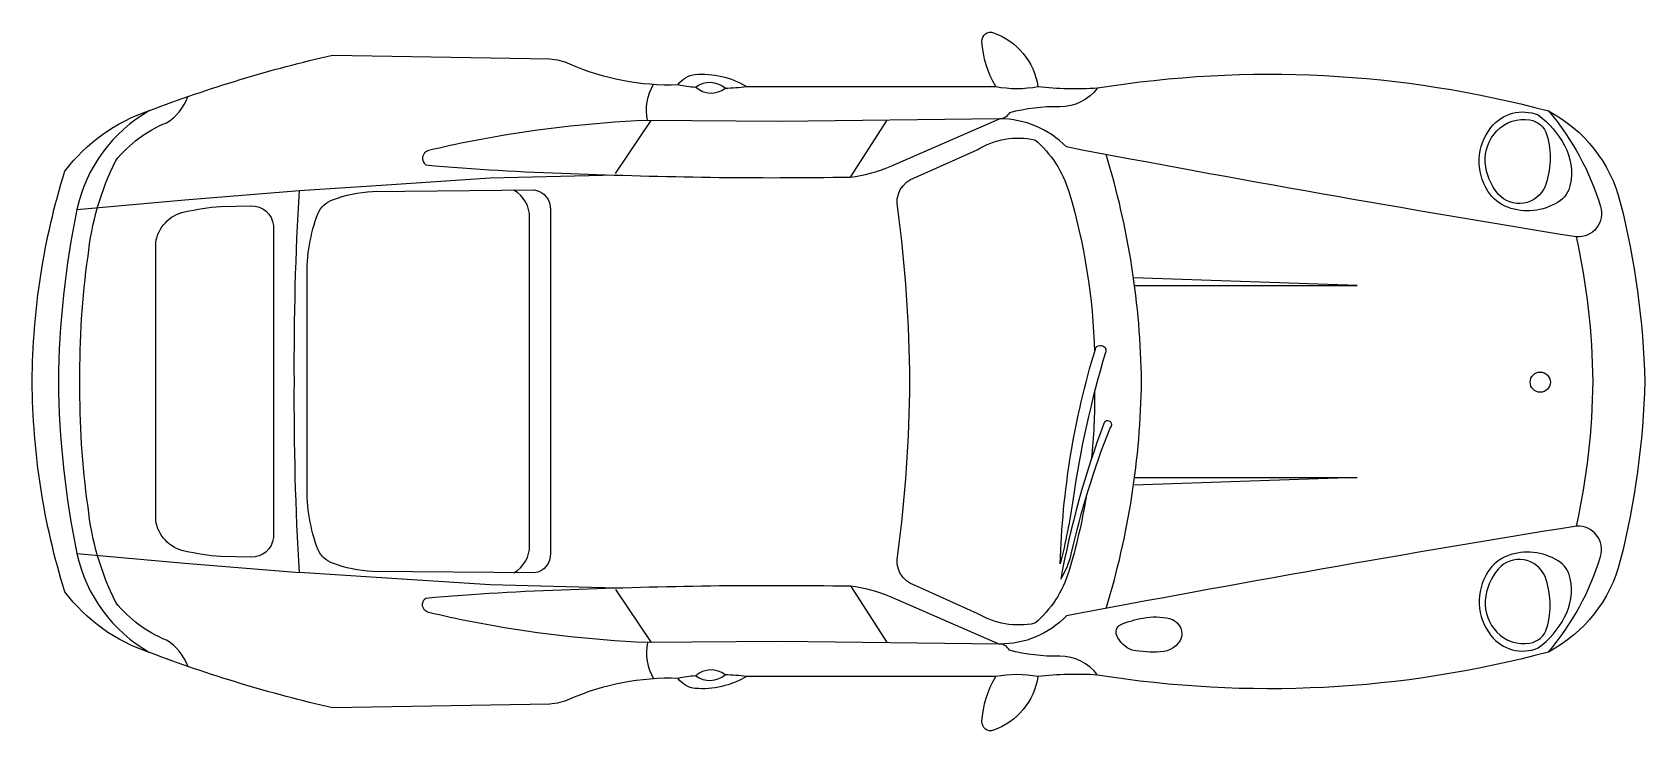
# Model space of a CAD drawing. Header units: millimetres. Extents: x -3289.74 to -3285.49, y 1871.79 to 1873.63.
import ezdxf

# ---------------------------------------------------------------- set-up
doc = ezdxf.new("R2010")
doc.units = ezdxf.units.MM
doc.header["$LTSCALE"] = 10
doc.layers.add('Veículos', color=2, linetype='Continuous')

msp = doc.modelspace()

# ---------------------------------------------------------------- linework, layer by layer
at = {"layer": 'Veículos'}
for points in [[(-3289.7379, 1872.7081, -0.073985), (-3289.6521, 1873.2619, -0.153936), (-3289.4291, 1873.422, -0.035069), (-3288.9471, 1873.5681), (-3288.3755, 1873.5585, -0.080758), (-3288.3236, 1873.5452, 0.111291), (-3288.0378, 1873.4902, -0.222022), (-3287.9924, 1873.5169, -0.155977), (-3287.8578, 1873.4855), (-3287.2016, 1873.4855, -0.115278), (-3287.2378, 1873.6038, -0.541385), (-3287.207, 1873.627, -0.273922), (-3287.0903, 1873.4855, 0.044974), (-3286.9334, 1873.4816, -0.105774), (-3285.746, 1873.4209, -0.212201), (-3285.5572, 1873.1801, -0.055723), (-3285.4929, 1872.7081, -0.055723), (-3285.5572, 1872.236, -0.212201), (-3285.746, 1871.9953, -0.105774), (-3286.9334, 1871.9346, 0.044974), (-3287.0903, 1871.9307, -0.273922), (-3287.207, 1871.7891, -0.541385), (-3287.2378, 1871.8124, -0.115278), (-3287.2016, 1871.9307), (-3287.8578, 1871.9307, -0.155977), (-3287.9924, 1871.8993, -0.222022), (-3288.0378, 1871.9259, 0.111291), (-3288.3236, 1871.8709, -0.080758), (-3288.3755, 1871.8577), (-3288.9471, 1871.8481, -0.035069), (-3289.4291, 1871.9941, -0.153936), (-3289.6521, 1872.1542, -0.073985)], [(-3285.9056, 1873.2093, -0.318262), (-3285.8978, 1873.3774, -0.336631), (-3285.7732, 1873.4103, -0.107863), (-3285.7038, 1873.3295, -0.176217), (-3285.6888, 1873.2272, -0.204198), (-3285.721, 1873.1807, -0.234058), (-3285.8534, 1873.1671, -0.162353)], [(-3285.8784, 1873.2021, -0.163341), (-3285.9128, 1873.2851, -0.213722), (-3285.882, 1873.3688, -0.243766), (-3285.7954, 1873.3974, -0.291481), (-3285.7503, 1873.3573, -0.158425), (-3285.7553, 1873.2222, -0.556548)], [(-3288.3737, 1872.7081), (-3288.3737, 1872.2559, -0.388823), (-3288.4164, 1872.2035), (-3288.8422, 1872.2076, -0.078172), (-3288.9473, 1872.2294, -0.196108), (-3288.9855, 1872.2649, -0.096829), (-3289.0142, 1872.434), (-3289.0142, 1872.7081), (-3289.0142, 1872.9821, -0.096829), (-3288.9855, 1873.1513, -0.196108), (-3288.9473, 1873.1867, -0.078172), (-3288.8422, 1873.2086), (-3288.4164, 1873.2127, -0.388823), (-3288.3737, 1873.1602)], [(-3289.1031, 1872.7081), (-3289.1031, 1872.2972, -0.407574), (-3289.1625, 1872.2453), (-3289.2416, 1872.2467, -0.03281), (-3289.337, 1872.261, -0.311096), (-3289.4128, 1872.3419), (-3289.4128, 1872.7081), (-3289.4128, 1873.0743, -0.311096), (-3289.337, 1873.1552, -0.03281), (-3289.2416, 1873.1695), (-3289.1625, 1873.1708, -0.407574), (-3289.1031, 1873.119)], [(-3287.0315, 1872.2273, -0.066931), (-3286.9392, 1872.7933, -1.115799), (-3286.913, 1872.7821, 0.036962), (-3286.9979, 1872.3994, -0.02456)], [(-3286.9168, 1872.5976, 0.043566), (-3287.0303, 1872.1874, 0.084927), (-3287.0028, 1872.2535, -0.037508), (-3286.9006, 1872.5851, 1.353737)], [(-3285.9056, 1872.2068, 0.318262), (-3285.8978, 1872.0388, 0.336631), (-3285.7732, 1872.0059, 0.107863), (-3285.7038, 1872.0867, 0.176217), (-3285.6888, 1872.189, 0.204198), (-3285.721, 1872.2355, 0.234058), (-3285.8534, 1872.249, 0.162353)], [(-3285.8784, 1872.214, 0.163341), (-3285.9128, 1872.131, 0.213722), (-3285.882, 1872.0474, 0.243766), (-3285.7954, 1872.0187, 0.291481), (-3285.7503, 1872.0588, 0.158425), (-3285.7553, 1872.194, 0.556548)], [(-3286.883, 1872.039, -0.383263), (-3286.8733, 1872.0673, -0.054412), (-3286.8129, 1872.0847, -0.109062), (-3286.7437, 1872.0834, -0.400423), (-3286.7122, 1872.0345, -0.320332), (-3286.7685, 1871.9958, -0.05979), (-3286.842, 1871.9998, -0.197788)]]:
    msp.add_lwpolyline(points, format="xyb", close=True, dxfattribs=at)
for points in [[(-3288.1181, 1873.3958, -0.192613), (-3288.102, 1873.4913, -0.192613)], [(-3289.3287, 1871.9576, 0.178742), (-3289.3847, 1872.0263, -0.128631), (-3289.5181, 1872.126, -0.089194), (-3289.5911, 1872.3781, -0.036776), (-3289.6124, 1872.7081, -0.036776), (-3289.5911, 1873.038, -0.089194), (-3289.5181, 1873.2901, -0.128631), (-3289.3847, 1873.3899, 0.178742), (-3289.3287, 1873.4586)], [(-3286.9334, 1873.4816, -0.242846), (-3287.033, 1873.4321, 0.066443), (-3287.1656, 1873.4161, -0.284222), (-3287.1911, 1873.4, -0.284222)], [(-3289.4291, 1873.422, 0.211518), (-3289.6206, 1873.1614, 0.047818), (-3289.6691, 1872.7081, 0.047818), (-3289.6206, 1872.2548, 0.211518), (-3289.4291, 1871.9941, 0.211518)], [(-3285.746, 1873.4209, -0.101535), (-3285.609, 1873.1693, -0.52292), (-3285.6723, 1873.089, -0.007101), (-3287.0154, 1873.326, 0.204495), (-3287.1911, 1873.4), (-3287.7684, 1873.3931), (-3288.1181, 1873.3958, 0.038718), (-3288.5802, 1873.3415, 0.010841), (-3288.6946, 1873.3164, 0.648), (-3288.7015, 1873.2788, 0.015753), (-3288.3208, 1873.2565, 0.014486), (-3287.584, 1873.2467, 0.071916), (-3287.4795, 1873.2742), (-3287.1911, 1873.4)], [(-3286.9635, 1872.4028, -0.031083), (-3287.009, 1872.2078, -0.14503), (-3287.0985, 1872.0709, -0.190771), (-3287.25, 1872.0972), (-3287.4132, 1872.1709, -0.400838), (-3287.4593, 1872.2525, 0.031829), (-3287.4274, 1872.7081, 0.031829), (-3287.4593, 1873.1636, -0.400838), (-3287.4132, 1873.2452), (-3287.25, 1873.3189, -0.190771), (-3287.0985, 1873.3452, -0.14503), (-3287.009, 1873.2084, -0.06672), (-3286.9416, 1872.7855)], [(-3286.9108, 1872.11, 0.070312), (-3286.8175, 1872.7081, 0.070312), (-3286.9108, 1873.3061)], [(-3288.1989, 1872.1639), (-3288.5327, 1872.1719), (-3288.8057, 1872.1896), (-3289.0345, 1872.2045, -0.016855), (-3289.0478, 1872.7081, -0.016855), (-3289.0345, 1873.2117), (-3288.8057, 1873.2266), (-3288.5327, 1873.2443), (-3288.1989, 1873.2523)], [(-3288.4697, 1872.204, 0.278411), (-3288.4288, 1872.2765), (-3288.4288, 1872.7081), (-3288.4288, 1873.1396, 0.278411), (-3288.4697, 1873.2121)], [(-3285.6723, 1872.3271, 0.051873), (-3285.629, 1872.7081, 0.051873), (-3285.6723, 1873.089)], [(-3286.9411, 1872.6814, -0.027717), (-3286.9498, 1872.5031, -0.14503)], [(-3285.746, 1871.9953, 0.101535), (-3285.609, 1872.2469, 0.52292), (-3285.6723, 1872.3271, 0.007101), (-3287.0154, 1872.0902, -0.204495), (-3287.1911, 1872.0162), (-3287.7684, 1872.023), (-3288.1181, 1872.0204, -0.038718), (-3288.5802, 1872.0746, -0.010841), (-3288.6946, 1872.0997, -0.648), (-3288.7015, 1872.1374, -0.015753), (-3288.3208, 1872.1597, -0.014486), (-3287.584, 1872.1694, -0.071916), (-3287.4795, 1872.1419), (-3287.1911, 1872.0162)], [(-3288.1181, 1872.0204, 0.192613), (-3288.102, 1871.9248, 0.192613)], [(-3286.9334, 1871.9346, 0.242846), (-3287.033, 1871.984, -0.066443), (-3287.1656, 1872, 0.284222), (-3287.1911, 1872.0162, 0.284222)]]:
    msp.add_lwpolyline(points, format="xyb", dxfattribs=at)
for points in [[(-3288.2023, 1873.2561), (-3288.1082, 1873.3957)], [(-3287.584, 1873.2467), (-3287.4873, 1873.3965)], [(-3289.6206, 1873.1614), (-3289.3361, 1873.1871), (-3289.0345, 1873.2117)], [(-3286.8359, 1872.9607), (-3286.2496, 1872.9607), (-3286.8388, 1872.9815)], [(-3286.8359, 1872.4554), (-3286.2496, 1872.4554), (-3286.8388, 1872.4346)], [(-3289.6206, 1872.2548), (-3289.3361, 1872.229), (-3289.0345, 1872.2045)], [(-3288.2023, 1872.1601), (-3288.1082, 1872.0204)], [(-3287.584, 1872.1694), (-3287.4873, 1872.0197)]]:
    msp.add_lwpolyline(points, dxfattribs=at)
msp.add_circle((-3285.7679, 1872.7063), 0.0266, dxfattribs=at)
for centre, radius, start, end in [((-3287.9331, 1874.0448), 0.5643, 259.3013, 264.1004), ((-3287.9541, 1873.4338), 0.0619, 49.4755, 126.66), ((-3287.9509, 1873.5281), 0.06, 228.0423, 308.0932), ((-3287.9331, 1874.0448), 0.5643, 271.9386, 277.6657), ((-3287.1459, 1873.7799), 0.2997, 259.298, 280.702), ((-3287.9331, 1871.3714), 0.5643, 95.8996, 100.6987), ((-3287.9509, 1871.8881), 0.06, 51.9068, 131.9577), ((-3287.9541, 1871.9824), 0.0619, 233.34, 310.5245), ((-3287.9331, 1871.3714), 0.5643, 82.3343, 88.0614), ((-3287.1459, 1871.6362), 0.2997, 79.298, 100.702)]:
    msp.add_arc(centre, radius, start, end, dxfattribs=at)

doc.saveas('drawing.dxf')
